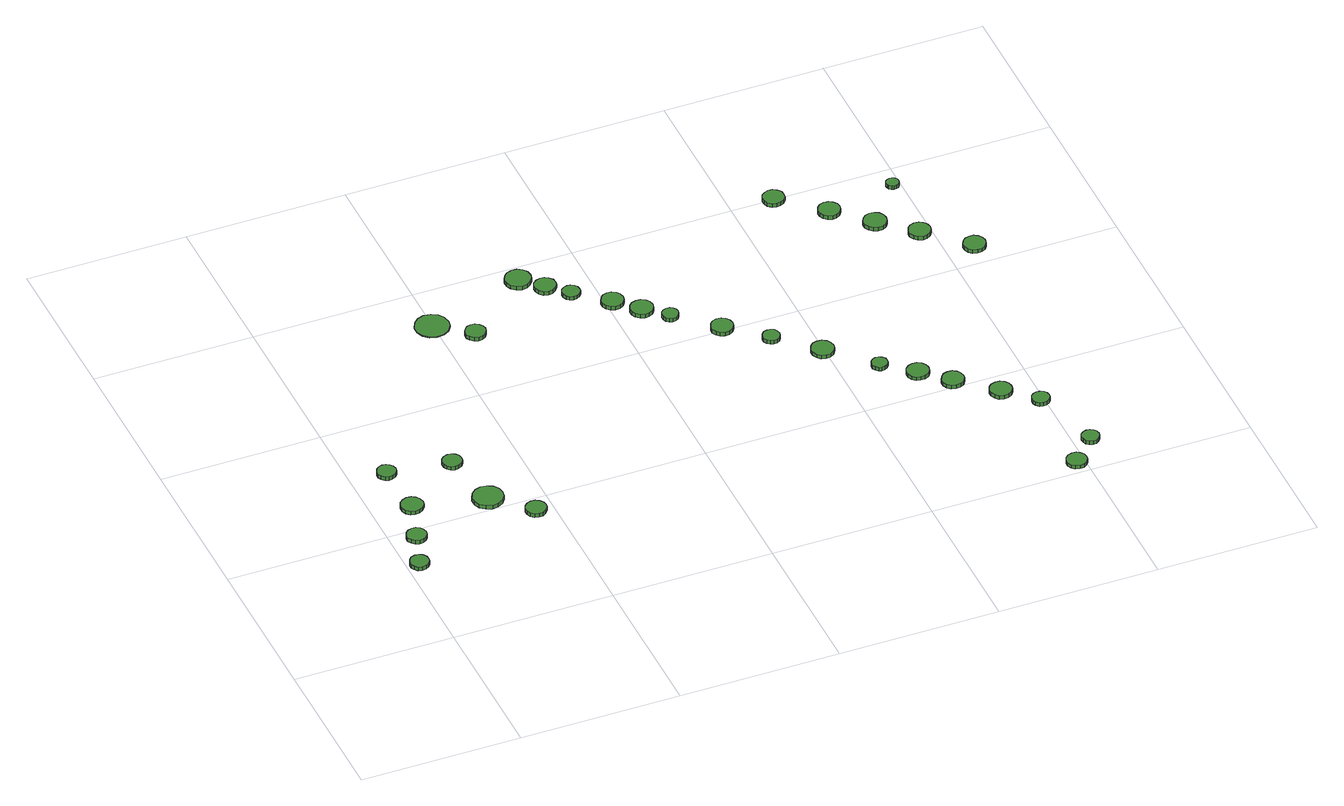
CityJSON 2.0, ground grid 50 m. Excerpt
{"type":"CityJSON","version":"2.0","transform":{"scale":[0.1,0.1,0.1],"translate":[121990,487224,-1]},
"CityObjects":{
"tree1":{"type":"SolitaryVegetationObject","attributes":{"function":"something"},"geometry":[{"type":"MultiSurface","lod":"1","boundaries":[[[0,1,2,3,4,5,6,7,8,9,10,11,12,13,14]],[[15,16,17,18,19,20,21,22,23,24,25,26,27,28,29]],[[0,29,28,1]],[[1,28,27,2]],[[2,27,26,3]],[[3,26,25,4]],[[4,25,24,5]],[[5,24,23,6]],[[6,23,22,7]],[[7,22,21,8]],[[8,21,20,9]],[[9,20,19,10]],[[10,19,18,11]],[[11,18,17,12]],[[12,17,16,13]],[[13,16,15,14]],[[14,15,29,0]]]}]},
"tree2":{"type":"SolitaryVegetationObject","attributes":{"function":"something"},"geometry":[{"type":"MultiSurface","lod":"1","boundaries":[[[30,31,32,33,34,35,36,37,38,39,40,41,42,43,44]],[[45,46,47,48,49,50,51,52,53,54,55,56,57,58,59]],[[30,59,58,31]],[[31,58,57,32]],[[32,57,56,33]],[[33,56,55,34]],[[34,55,54,35]],[[35,54,53,36]],[[36,53,52,37]],[[37,52,51,38]],[[38,51,50,39]],[[39,50,49,40]],[[40,49,48,41]],[[41,48,47,42]],[[42,47,46,43]],[[43,46,45,44]],[[44,45,59,30]]]}]},
"tree3":{"type":"SolitaryVegetationObject","attributes":{"function":"something"},"geometry":[{"type":"MultiSurface","lod":"1","boundaries":[[[60,61,62,63,64,65,66,67,68,69,70,71,72,73,74]],[[75,76,77,78,79,80,81,82,83,84,85,86,87,88,89]],[[60,89,88,61]],[[61,88,87,62]],[[62,87,86,63]],[[63,86,85,64]],[[64,85,84,65]],[[65,84,83,66]],[[66,83,82,67]],[[67,82,81,68]],[[68,81,80,69]],[[69,80,79,70]],[[70,79,78,71]],[[71,78,77,72]],[[72,77,76,73]],[[73,76,75,74]],[[74,75,89,60]]]}]},
"tree4":{"type":"SolitaryVegetationObject","attributes":{"function":"something"},"geometry":[{"type":"MultiSurface","lod":"1","boundaries":[[[90,91,92,93,94,95,96,97,98,99,100,101,102,103,104]],[[105,106,107,108,109,110,111,112,113,114,115,116,117,118,119]],[[90,119,118,91]],[[91,118,117,92]],[[92,117,116,93]],[[93,116,115,94]],[[94,115,114,95]],[[95,114,113,96]],[[96,113,112,97]],[[97,112,111,98]],[[98,111,110,99]],[[99,110,109,100]],[[100,109,108,101]],[[101,108,107,102]],[[102,107,106,103]],[[103,106,105,104]],[[104,105,119,90]]]}]},
"tree5":{"type":"SolitaryVegetationObject","attributes":{"function":"something"},"geometry":[{"type":"MultiSurface","lod":"1","boundaries":[[[120,121,122,123,124,125,126,127,128,129,130,131,132,133,134]],[[135,136,137,138,139,140,141,142,143,144,145,146,147,148,149]],[[120,149,148,121]],[[121,148,147,122]],[[122,147,146,123]],[[123,146,145,124]],[[124,145,144,125]],[[125,144,143,126]],[[126,143,142,127]],[[127,142,141,128]],[[128,141,140,129]],[[129,140,139,130]],[[130,139,138,131]],[[131,138,137,132]],[[132,137,136,133]],[[133,136,135,134]],[[134,135,149,120]]]}]},
"tree6":{"type":"SolitaryVegetationObject","attributes":{"function":"something"},"geometry":[{"type":"MultiSurface","lod":"1","boundaries":[[[150,151,152,153,154,155,156,157,158,159,160,161,162,163,164]],[[165,166,167,168,169,170,171,172,173,174,175,176,177,178,179]],[[150,179,178,151]],[[151,178,177,152]],[[152,177,176,153]],[[153,176,175,154]],[[154,175,174,155]],[[155,174,173,156]],[[156,173,172,157]],[[157,172,171,158]],[[158,171,170,159]],[[159,170,169,160]],[[160,169,168,161]],[[161,168,167,162]],[[162,167,166,163]],[[163,166,165,164]],[[164,165,179,150]]]}]},
"tree7":{"type":"SolitaryVegetationObject","attributes":{"function":"something"},"geometry":[{"type":"MultiSurface","lod":"1","boundaries":[[[180,181,182,183,184,185,186,187,188,189,190,191,192,193,194]],[[195,196,197,198,199,200,201,202,203,204,205,206,207,208,209]],[[180,209,208,181]],[[181,208,207,182]],[[182,207,206,183]],[[183,206,205,184]],[[184,205,204,185]],[[185,204,203,186]],[[186,203,202,187]],[[187,202,201,188]],[[188,201,200,189]],[[189,200,199,190]],[[190,199,198,191]],[[191,198,197,192]],[[192,197,196,193]],[[193,196,195,194]],[[194,195,209,180]]]}]},
"tree8":{"type":"SolitaryVegetationObject","attributes":{"function":"something"},"geometry":[{"type":"MultiSurface","lod":"1","boundaries":[[[210,211,212,213,214,215,216,217,218,219,220,221,222,223,224]],[[225,226,227,228,229,230,231,232,233,234,235,236,237,238,239]],[[210,239,238,211]],[[211,238,237,212]],[[212,237,236,213]],[[213,236,235,214]],[[214,235,234,215]],[[215,234,233,216]],[[216,233,232,217]],[[217,232,231,218]],[[218,231,230,219]],[[219,230,229,220]],[[220,229,228,221]],[[221,228,227,222]],[[222,227,226,223]],[[223,226,225,224]],[[224,225,239,210]]]}]},
"tree9":{"type":"SolitaryVegetationObject","attributes":{"function":"something"},"geometry":[{"type":"MultiSurface","lod":"1","boundaries":[[[240,241,242,243,244,245,246,247,248,249,250,251,252,253,254]],[[255,256,257,258,259,260,261,262,263,264,265,266,267,268,269]],[[240,269,268,241]],[[241,268,267,242]],[[242,267,266,243]],[[243,266,265,244]],[[244,265,264,245]],[[245,264,263,246]],[[246,263,262,247]],[[247,262,261,248]],[[248,261,260,249]],[[249,260,259,250]],[[250,259,258,251]],[[251,258,257,252]],[[252,257,256,253]],[[253,256,255,254]],[[254,255,269,240]]]}]},
"tree10":{"type":"SolitaryVegetationObject","attributes":{"function":"something"},"geometry":[{"type":"MultiSurface","lod":"1","boundaries":[[[270,271,272,273,274,275,276,277,278,279,280,281,282,283,284]],[[285,286,287,288,289,290,291,292,293,294,295,296,297,298,299]],[[270,299,298,271]],[[271,298,297,272]],[[272,297,296,273]],[[273,296,295,274]],[[274,295,294,275]],[[275,294,293,276]],[[276,293,292,277]],[[277,292,291,278]],[[278,291,290,279]],[[279,290,289,280]],[[280,289,288,281]],[[281,288,287,282]],[[282,287,286,283]],[[283,286,285,284]],[[284,285,299,270]]]}]},
"tree11":{"type":"SolitaryVegetationObject","attributes":{"function":"something"},"geometry":[{"type":"MultiSurface","lod":"1","boundaries":[[[300,301,302,303,304,305,306,307,308,309,310,311,312,313,314]],[[315,316,317,318,319,320,321,322,323,324,325,326,327,328,329]],[[300,329,328,301]],[[301,328,327,302]],[[302,327,326,303]],[[303,326,325,304]],[[304,325,324,305]],[[305,324,323,306]],[[306,323,322,307]],[[307,322,321,308]],[[308,321,320,309]],[[309,320,319,310]],[[310,319,318,311]],[[311,318,317,312]],[[312,317,316,313]],[[313,316,315,314]],[[314,315,329,300]]]}]},
"tree12":{"type":"SolitaryVegetationObject","attributes":{"function":"something"},"geometry":[{"type":"MultiSurface","lod":"1","boundaries":[[[330,331,332,333,334,335,336,337,338,339,340,341,342,343,344]],[[345,346,347,348,349,350,351,352,353,354,355,356,357,358,359]],[[330,359,358,331]],[[331,358,357,332]],[[332,357,356,333]],[[333,356,355,334]],[[334,355,354,335]],[[335,354,353,336]],[[336,353,352,337]],[[337,352,351,338]],[[338,351,350,339]],[[339,350,349,340]],[[340,349,348,341]],[[341,348,347,342]],[[342,347,346,343]],[[343,346,345,344]],[[344,345,359,330]]]}]},
"tree13":{"type":"SolitaryVegetationObject","attributes":{"function":"something"},"geometry":[{"type":"MultiSurface","lod":"1","boundaries":[[[360,361,362,363,364,365,366,367,368,369,370,371,372,373,374]],[[375,376,377,378,379,380,381,382,383,384,385,386,387,388,389]],[[360,389,388,361]],[[361,388,387,362]],[[362,387,386,363]],[[363,386,385,364]],[[364,385,384,365]],[[365,384,383,366]],[[366,383,382,367]],[[367,382,381,368]],[[368,381,380,369]],[[369,380,379,370]],[[370,379,378,371]],[[371,378,377,372]],[[372,377,376,373]],[[373,376,375,374]],[[374,375,389,360]]]}]},
"tree14":{"type":"SolitaryVegetationObject","attributes":{"function":"something"},"geometry":[{"type":"MultiSurface","lod":"1","boundaries":[[[390,391,392,393,394,395,396,397,398,399,400,401,402,403,404]],[[405,406,407,408,409,410,411,412,413,414,415,416,417,418,419]],[[390,419,418,391]],[[391,418,417,392]],[[392,417,416,393]],[[393,416,415,394]],[[394,415,414,395]],[[395,414,413,396]],[[396,413,412,397]],[[397,412,411,398]],[[398,411,410,399]],[[399,410,409,400]],[[400,409,408,401]],[[401,408,407,402]],[[402,407,406,403]],[[403,406,405,404]],[[404,405,419,390]]]}]},
"tree15":{"type":"SolitaryVegetationObject","attributes":{"function":"something"},"geometry":[{"type":"MultiSurface","lod":"1","boundaries":[[[420,421,422,423,424,425,426,427,428,429,430,431,432,433,434]],[[435,436,437,438,439,440,441,442,443,444,445,446,447,448,449]],[[420,449,448,421]],[[421,448,447,422]],[[422,447,446,423]],[[423,446,445,424]],[[424,445,444,425]],[[425,444,443,426]],[[426,443,442,427]],[[427,442,441,428]],[[428,441,440,429]],[[429,440,439,430]],[[430,439,438,431]],[[431,438,437,432]],[[432,437,436,433]],[[433,436,435,434]],[[434,435,449,420]]]}]},
"tree16":{"type":"SolitaryVegetationObject","attributes":{"function":"something"},"geometry":[{"type":"MultiSurface","lod":"1","boundaries":[[[450,451,452,453,454,455,456,457,458,459,460,461,462,463,464]],[[465,466,467,468,469,470,471,472,473,474,475,476,477,478,479]],[[450,479,478,451]],[[451,478,477,452]],[[452,477,476,453]],[[453,476,475,454]],[[454,475,474,455]],[[455,474,473,456]],[[456,473,472,457]],[[457,472,471,458]],[[458,471,470,459]],[[459,470,469,460]],[[460,469,468,461]],[[461,468,467,462]],[[462,467,466,463]],[[463,466,465,464]],[[464,465,479,450]]]}]},
"tree17":{"type":"SolitaryVegetationObject","attributes":{"function":"something"},"geometry":[{"type":"MultiSurface","lod":"1","boundaries":[[[480,481,482,483,484,485,486,487,488,489,490,491,492,493,494]],[[495,496,497,498,499,500,501,502,503,504,505,506,507,508,509]],[[480,509,508,481]],[[481,508,507,482]],[[482,507,506,483]],[[483,506,505,484]],[[484,505,504,485]],[[485,504,503,486]],[[486,503,502,487]],[[487,502,501,488]],[[488,501,500,489]],[[489,500,499,490]],[[490,499,498,491]],[[491,498,497,492]],[[492,497,496,493]],[[493,496,495,494]],[[494,495,509,480]]]}]},
"tree18":{"type":"SolitaryVegetationObject","attributes":{"function":"something"},"geometry":[{"type":"MultiSurface","lod":"1","boundaries":[[[510,511,512,513,514,515,516,517,518,519,520,521,522,523,524]],[[525,526,527,528,529,530,531,532,533,534,535,536,537,538,539]],[[510,539,538,511]],[[511,538,537,512]],[[512,537,536,513]],[[513,536,535,514]],[[514,535,534,515]],[[515,534,533,516]],[[516,533,532,517]],[[517,532,531,518]],[[518,531,530,519]],[[519,530,529,520]],[[520,529,528,521]],[[521,528,527,522]],[[522,527,526,523]],[[523,526,525,524]],[[524,525,539,510]]]}]},
"tree19":{"type":"SolitaryVegetationObject","attributes":{"function":"something"},"geometry":[{"type":"MultiSurface","lod":"1","boundaries":[[[540,541,542,543,544,545,546,547,548,549,550,551,552,553,554]],[[555,556,557,558,559,560,561,562,563,564,565,566,567,568,569]],[[540,569,568,541]],[[541,568,567,542]],[[542,567,566,543]],[[543,566,565,544]],[[544,565,564,545]],[[545,564,563,546]],[[546,563,562,547]],[[547,562,561,548]],[[548,561,560,549]],[[549,560,559,550]],[[550,559,558,551]],[[551,558,557,552]],[[552,557,556,553]],[[553,556,555,554]],[[554,555,569,540]]]}]},
"tree20":{"type":"SolitaryVegetationObject","attributes":{"function":"something"},"geometry":[{"type":"MultiSurface","lod":"1","boundaries":[[[570,571,572,573,574,575,576,577,578,579,580,581,582,583,584]],[[585,586,587,588,589,590,591,592,593,594,595,596,597,598,599]],[[570,599,598,571]],[[571,598,597,572]],[[572,597,596,573]],[[573,596,595,574]],[[574,595,594,575]],[[575,594,593,576]],[[576,593,592,577]],[[577,592,591,578]],[[578,591,590,579]],[[579,590,589,580]],[[580,589,588,581]],[[581,588,587,582]],[[582,587,586,583]],[[583,586,585,584]],[[584,585,599,570]]]}]},
"tree21":{"type":"SolitaryVegetationObject","attributes":{"function":"something"},"geometry":[{"type":"MultiSurface","lod":"1","boundaries":[[[600,601,602,603,604,605,606,607,608,609,610,611,612,613,614]],[[615,616,617,618,619,620,621,622,623,624,625,626,627,628,629]],[[600,629,628,601]],[[601,628,627,602]],[[602,627,626,603]],[[603,626,625,604]],[[604,625,624,605]],[[605,624,623,606]],[[606,623,622,607]],[[607,622,621,608]],[[608,621,620,609]],[[609,620,619,610]],[[610,619,618,611]],[[611,618,617,612]],[[612,617,616,613]],[[613,616,615,614]],[[614,615,629,600]]]}]},
"tree22":{"type":"SolitaryVegetationObject","attributes":{"function":"something"},"geometry":[{"type":"MultiSurface","lod":"1","boundaries":[[[630,631,632,633,634,635,636,637,638,639,640,641,642,643,644]],[[645,646,647,648,649,650,651,652,653,654,655,656,657,658,659]],[[630,659,658,631]],[[631,658,657,632]],[[632,657,656,633]],[[633,656,655,634]],[[634,655,654,635]],[[635,654,653,636]],[[636,653,652,637]],[[637,652,651,638]],[[638,651,650,639]],[[639,650,649,640]],[[640,649,648,641]],[[641,648,647,642]],[[642,647,646,643]],[[643,646,645,644]],[[644,645,659,630]]]}]},
"tree23":{"type":"SolitaryVegetationObject","attributes":{"function":"something"},"geometry":[{"type":"MultiSurface","lod":"1","boundaries":[[[660,661,662,663,664,665,666,667,668,669,670,671,672,673,674]],[[675,676,677,678,679,680,681,682,683,684,685,686,687,688,689]],[[660,689,688,661]],[[661,688,687,662]],[[662,687,686,663]],[[663,686,685,664]],[[664,685,684,665]],[[665,684,683,666]],[[666,683,682,667]],[[667,682,681,668]],[[668,681,680,669]],[[669,680,679,670]],[[670,679,678,671]],[[671,678,677,672]],[[672,677,676,673]],[[673,676,675,674]],[[674,675,689,660]]]}]},
"tree24":{"type":"SolitaryVegetationObject","attributes":{"function":"something"},"geometry":[{"type":"MultiSurface","lod":"1","boundaries":[[[690,691,692,693,694,695,696,697,698,699,700,701,702,703,704]],[[705,706,707,708,709,710,711,712,713,714,715,716,717,718,719]],[[690,719,718,691]],[[691,718,717,692]],[[692,717,716,693]],[[693,716,715,694]],[[694,715,714,695]],[[695,714,713,696]],[[696,713,712,697]],[[697,712,711,698]],[[698,711,710,699]],[[699,710,709,700]],[[700,709,708,701]],[[701,708,707,702]],[[702,707,706,703]],[[703,706,705,704]],[[704,705,719,690]]]}]},
"tree25":{"type":"SolitaryVegetationObject","attributes":{"function":"something"},"geometry":[{"type":"MultiSurface","lod":"1","boundaries":[[[720,721,722,723,724,725,726,727,728,729,730,731,732,733,734]],[[735,736,737,738,739,740,741,742,743,744,745,746,747,748,749]],[[720,749,748,721]],[[721,748,747,722]],[[722,747,746,723]],[[723,746,745,724]],[[724,745,744,725]],[[725,744,743,726]],[[726,743,742,727]],[[727,742,741,728]],[[728,741,740,729]],[[729,740,739,730]],[[730,739,738,731]],[[731,738,737,732]],[[732,737,736,733]],[[733,736,735,734]],[[734,735,749,720]]]}]},
"tree26":{"type":"SolitaryVegetationObject","attributes":{"function":"something"},"geometry":[{"type":"MultiSurface","lod":"1","boundaries":[[[750,751,752,753,754,755,756,757,758,759,760,761,762,763,764]],[[765,766,767,768,769,770,771,772,773,774,775,776,777,778,779]],[[750,779,778,751]],[[751,778,777,752]],[[752,777,776,753]],[[753,776,775,754]],[[754,775,774,755]],[[755,774,773,756]],[[756,773,772,757]],[[757,772,771,758]],[[758,771,770,759]],[[759,770,769,760]],[[760,769,768,761]],[[761,768,767,762]],[[762,767,766,763]],[[763,766,765,764]],[[764,765,779,750]]]}]},
"tree27":{"type":"SolitaryVegetationObject","attributes":{"function":"something"},"geometry":[{"type":"MultiSurface","lod":"1","boundaries":[[[780,781,782,783,784,785,786,787,788,789,790,791,792,793,794]],[[795,796,797,798,799,800,801,802,803,804,805,806,807,808,809]],[[780,809,808,781]],[[781,808,807,782]],[[782,807,806,783]],[[783,806,805,784]],[[784,805,804,785]],[[785,804,803,786]],[[786,803,802,787]],[[787,802,801,788]],[[788,801,800,789]],[[789,800,799,790]],[[790,799,798,791]],[[791,798,797,792]],[[792,797,796,793]],[[793,796,795,794]],[[794,795,809,780]]]}]},
"tree28":{"type":"SolitaryVegetationObject","attributes":{"function":"something"},"geometry":[{"type":"MultiSurface","lod":"1","boundaries":[[[810,811,812,813,814,815,816,817,818,819,820,821,822,823,824]],[[825,826,827,828,829,830,831,832,833,834,835,836,837,838,839]],[[810,839,838,811]],[[811,838,837,812]],[[812,837,836,813]],[[813,836,835,814]],[[814,835,834,815]],[[815,834,833,816]],[[816,833,832,817]],[[817,832,831,818]],[[818,831,830,819]],[[819,830,829,820]],[[820,829,828,821]],[[821,828,827,822]],[[822,827,826,823]],[[823,826,825,824]],[[824,825,839,810]]]}]},
"tree29":{"type":"SolitaryVegetationObject","attributes":{"function":"something"},"geometry":[{"type":"MultiSurface","lod":"1","boundaries":[[[840,841,842,843,844,845,846,847,848,849,850,851,852,853,854]],[[855,856,857,858,859,860,861,862,863,864,865,866,867,868,869]],[[840,869,868,841]],[[841,868,867,842]],[[842,867,866,843]],[[843,866,865,844]],[[844,865,864,845]],[[845,864,863,846]],[[846,863,862,847]],[[847,862,861,848]],[[848,861,860,849]],[[849,860,859,850]],[[850,859,858,851]],[[851,858,857,852]],[[852,857,856,853]],[[853,856,855,854]],[[854,855,869,840]]]}]},
"tree30":{"type":"SolitaryVegetationObject","attributes":{"function":"something"},"geometry":[{"type":"MultiSurface","lod":"1","boundaries":[[[870,871,872,873,874,875,876,877,878,879,880,881,882,883,884]],[[885,886,887,888,889,890,891,892,893,894,895,896,897,898,899]],[[870,899,898,871]],[[871,898,897,872]],[[872,897,896,873]],[[873,896,895,874]],[[874,895,894,875]],[[875,894,893,876]],[[876,893,892,877]],[[877,892,891,878]],[[878,891,890,879]],[[879,890,889,880]],[[880,889,888,881]],[[881,888,887,882]],[[882,887,886,883]],[[883,886,885,884]],[[884,885,899,870]]]}]},
"tree31":{"type":"SolitaryVegetationObject","attributes":{"function":"something"},"geometry":[{"type":"MultiSurface","lod":"1","boundaries":[[[900,901,902,903,904,905,906,907,908,909,910,911,912,913,914]],[[915,916,917,918,919,920,921,922,923,924,925,926,927,928,929]],[[900,929,928,901]],[[901,928,927,902]],[[902,927,926,903]],[[903,926,925,904]],[[904,925,924,905]],[[905,924,923,906]],[[906,923,922,907]],[[907,922,921,908]],[[908,921,920,909]],[[909,920,919,910]],[[910,919,918,911]],[[911,918,917,912]],[[912,917,916,913]],[[913,916,915,914]],[[914,915,929,900]]]}]}
},
"vertices":[
[67,346,24],[65,358,24],[58,368,24],[47,374,24],[35,375,24],[23,371,24],[14,363,24],[9,352,24],[9,340,24],[14,329,24],[23,320,24],[35,317,24],[47,318,24],[58,324,24],[65,334,24],[65,334,11],[58,324,11],[47,318,11],[35,317,11],[23,320,11],[14,329,11],[9,340,11],[9,352,11],[14,363,11],[23,371,11],[35,375,11],[47,374,11],[58,368,11],[65,358,11],[67,346,11],
[109,464,23],[106,476,23],[99,486,23],[88,493,23],[75,494,23],[63,490,23],[54,482,23],[48,470,23],[48,457,23],[54,446,23],[63,437,23],[75,433,23],[88,435,23],[99,441,23],[106,451,23],[106,451,10],[99,441,10],[88,435,10],[75,433,10],[63,437,10],[54,446,10],[48,457,10],[48,470,10],[54,482,10],[63,490,10],[75,494,10],[88,493,10],[99,486,10],[106,476,10],[109,464,10],
[153,592,26],[150,606,26],[141,618,26],[129,625,26],[114,627,26],[101,622,26],[90,613,26],[84,600,26],[84,585,26],[90,572,26],[101,562,26],[114,558,26],[129,560,26],[141,567,26],[150,578,26],[150,578,14],[141,567,14],[129,560,14],[114,558,14],[101,562,14],[90,572,14],[84,585,14],[84,600,14],[90,613,14],[101,622,14],[114,627,14],[129,625,14],[141,618,14],[150,606,14],[153,592,14],
[138,761,28],[135,772,28],[128,782,28],[117,788,28],[105,790,28],[94,786,28],[85,778,28],[80,767,28],[80,754,28],[85,743,28],[94,735,28],[105,731,28],[117,733,28],[128,739,28],[135,749,28],[135,749,15],[128,739,15],[117,733,15],[105,731,15],[94,735,15],[85,743,15],[80,754,15],[80,767,15],[85,778,15],[94,786,15],[105,790,15],[117,788,15],[128,782,15],[135,772,15],[138,761,15],
[382,542,27],[378,561,27],[366,577,27],[349,586,27],[330,588,27],[312,582,27],[297,569,27],[289,552,27],[289,532,27],[297,515,27],[312,502,27],[330,496,27],[349,498,27],[366,507,27],[378,523,27],[378,523,14],[366,507,14],[349,498,14],[330,496,14],[312,502,14],[297,515,14],[289,532,14],[289,552,14],[297,569,14],[312,582,14],[330,588,14],[349,586,14],[366,577,14],[378,561,14],[382,542,14],
[332,730,29],[329,743,29],[322,753,29],[311,759,29],[298,760,29],[286,756,29],[277,748,29],[272,737,29],[272,724,29],[277,713,29],[286,704,29],[298,700,29],[311,702,29],[322,708,29],[329,718,29],[329,718,17],[322,708,17],[311,702,17],[298,700,17],[286,704,17],[277,713,17],[272,724,17],[272,737,17],[277,748,17],[286,756,17],[298,760,17],[311,759,17],[322,753,17],[329,743,17],[332,730,17],
[478,447,21],[475,460,21],[467,470,21],[456,477,21],[443,478,21],[430,474,21],[420,465,21],[415,453,21],[415,440,21],[420,428,21],[430,419,21],[443,415,21],[456,416,21],[467,423,21],[475,434,21],[475,434,8],[467,423,8],[456,416,8],[443,415,8],[430,419,8],[420,428,8],[415,440,8],[415,453,8],[420,465,8],[430,474,8],[443,478,8],[456,477,8],[467,470,8],[475,460,8],[478,447,8],
[549,1343,12],[544,1365,12],[532,1382,12],[513,1393,12],[491,1396,12],[470,1389,12],[454,1374,12],[445,1354,12],[445,1332,12],[454,1312,12],[470,1297,12],[491,1291,12],[513,1293,12],[532,1304,12],[544,1322,12],[544,1322,9],[532,1304,9],[513,1293,9],[491,1291,9],[470,1297,9],[454,1312,9],[445,1332,9],[445,1354,9],[454,1374,9],[470,1389,9],[491,1396,9],[513,1393,9],[532,1382,9],[544,1365,9],[549,1343,9],
[627,1255,28],[624,1267,28],[616,1278,28],[605,1285,28],[592,1286,28],[579,1282,28],[570,1273,28],[564,1261,28],[564,1248,28],[570,1236,28],[579,1227,28],[592,1223,28],[605,1225,28],[616,1231,28],[624,1242,28],[624,1242,15],[616,1231,15],[605,1225,15],[592,1223,15],[579,1227,15],[570,1236,15],[564,1248,15],[564,1261,15],[570,1273,15],[579,1282,15],[592,1286,15],[605,1285,15],[616,1278,15],[624,1267,15],[627,1255,15],
[843,1432,27],[840,1449,27],[830,1462,27],[816,1471,27],[799,1472,27],[783,1467,27],[771,1456,27],[764,1441,27],[764,1424,27],[771,1409,27],[783,1398,27],[799,1392,27],[816,1394,27],[830,1403,27],[840,1416,27],[840,1416,14],[830,1403,14],[816,1394,14],[799,1392,14],[783,1398,14],[771,1409,14],[764,1424,14],[764,1441,14],[771,1456,14],[783,1467,14],[799,1472,14],[816,1471,14],[830,1462,14],[840,1449,14],[843,1432,14],
[897,1375,26],[895,1389,26],[886,1400,26],[875,1407,26],[861,1408,26],[848,1404,26],[837,1395,26],[832,1382,26],[832,1368,26],[837,1356,26],[848,1346,26],[861,1342,26],[875,1344,26],[886,1351,26],[895,1362,26],[895,1362,13],[886,1351,13],[875,1344,13],[861,1342,13],[848,1346,13],[837,1356,13],[832,1368,13],[832,1382,13],[837,1395,13],[848,1404,13],[861,1408,13],[875,1407,13],[886,1400,13],[895,1389,13],[897,1375,13],
[950,1320,25],[948,1332,25],[941,1341,25],[931,1346,25],[920,1348,25],[909,1344,25],[900,1336,25],[896,1326,25],[896,1315,25],[900,1304,25],[909,1296,25],[920,1293,25],[931,1294,25],[941,1300,25],[948,1309,25],[948,1309,13],[941,1300,13],[931,1294,13],[920,1293,13],[909,1296,13],[900,1304,13],[896,1315,13],[896,1326,13],[900,1336,13],[909,1344,13],[920,1348,13],[931,1346,13],[941,1341,13],[948,1332,13],[950,1320,13],
[1051,1236,27],[1048,1250,27],[1040,1261,27],[1028,1269,27],[1014,1270,27],[1000,1266,27],[990,1256,27],[984,1243,27],[984,1229,27],[990,1216,27],[1000,1207,27],[1014,1202,27],[1028,1204,27],[1040,1211,27],[1048,1222,27],[1048,1222,14],[1040,1211,14],[1028,1204,14],[1014,1202,14],[1000,1207,14],[990,1216,14],[984,1229,14],[984,1243,14],[990,1256,14],[1000,1266,14],[1014,1270,14],[1028,1269,14],[1040,1261,14],[1048,1250,14],[1051,1236,14],
[1117,1171,26],[1114,1186,26],[1105,1198,26],[1092,1205,26],[1078,1206,26],[1064,1202,26],[1053,1192,26],[1047,1179,26],[1047,1164,26],[1053,1151,26],[1064,1141,26],[1078,1136,26],[1092,1138,26],[1105,1145,26],[1114,1157,26],[1114,1157,13],[1105,1145,13],[1092,1138,13],[1078,1136,13],[1064,1141,13],[1053,1151,13],[1047,1164,13],[1047,1179,13],[1053,1192,13],[1064,1202,13],[1078,1206,13],[1092,1205,13],[1105,1198,13],[1114,1186,13],[1117,1171,13],
[1173,1115,25],[1171,1125,25],[1165,1134,25],[1156,1139,25],[1145,1140,25],[1135,1137,25],[1127,1130,25],[1123,1120,25],[1123,1110,25],[1127,1100,25],[1135,1093,25],[1145,1090,25],[1156,1091,25],[1165,1096,25],[1171,1105,25],[1171,1105,12],[1165,1096,12],[1156,1091,12],[1145,1090,12],[1135,1093,12],[1127,1100,12],[1123,1110,12],[1123,1120,12],[1127,1130,12],[1135,1137,12],[1145,1140,12],[1156,1139,12],[1165,1134,12],[1171,1125,12],[1173,1115,12],
[1298,1005,25],[1295,1019,25],[1287,1031,25],[1275,1038,25],[1261,1039,25],[1247,1035,25],[1237,1025,25],[1231,1012,25],[1231,998,25],[1237,985,25],[1247,976,25],[1261,972,25],[1275,973,25],[1287,980,25],[1295,992,25],[1295,992,12],[1287,980,12],[1275,973,12],[1261,972,12],[1247,976,12],[1237,985,12],[1231,998,12],[1231,1012,12],[1237,1025,12],[1247,1035,12],[1261,1039,12],[1275,1038,12],[1287,1031,12],[1295,1019,12],[1298,1005,12],
[1405,909,25],[1402,920,25],[1396,929,25],[1386,934,25],[1375,935,25],[1365,932,25],[1357,924,25],[1352,914,25],[1352,903,25],[1357,893,25],[1365,886,25],[1375,883,25],[1386,884,25],[1396,889,25],[1402,898,25],[1402,898,12],[1396,889,12],[1386,884,12],[1375,883,12],[1365,886,12],[1357,893,12],[1352,903,12],[1352,914,12],[1357,924,12],[1365,932,12],[1375,935,12],[1386,934,12],[1396,929,12],[1402,920,12],[1405,909,12],
[1528,798,24],[1525,812,24],[1517,824,24],[1504,832,24],[1489,833,24],[1475,829,24],[1465,819,24],[1459,805,24],[1459,791,24],[1465,777,24],[1475,767,24],[1489,763,24],[1504,764,24],[1517,772,24],[1525,784,24],[1525,784,12],[1517,772,12],[1504,764,12],[1489,763,12],[1475,767,12],[1465,777,12],[1459,791,12],[1459,805,12],[1465,819,12],[1475,829,12],[1489,833,12],[1504,832,12],[1517,824,12],[1525,812,12],[1528,798,12],
[1644,673,25],[1642,683,25],[1635,691,25],[1627,696,25],[1616,697,25],[1607,694,25],[1599,687,25],[1595,678,25],[1595,667,25],[1599,658,25],[1607,651,25],[1616,648,25],[1627,649,25],[1635,654,25],[1642,662,25],[1642,662,12],[1635,654,12],[1627,649,12],[1616,648,12],[1607,651,12],[1599,658,12],[1595,667,12],[1595,678,12],[1599,687,12],[1607,694,12],[1616,697,12],[1627,696,12],[1635,691,12],[1642,683,12],[1644,673,12],
[1741,596,25],[1738,610,25],[1730,622,25],[1717,629,25],[1703,630,25],[1690,626,25],[1679,616,25],[1674,603,25],[1674,589,25],[1679,576,25],[1690,567,25],[1703,563,25],[1717,564,25],[1730,571,25],[1738,582,25],[1738,582,13],[1730,571,13],[1717,564,13],[1703,563,13],[1690,567,13],[1679,576,13],[1674,589,13],[1674,603,13],[1679,616,13],[1690,626,13],[1703,630,13],[1717,629,13],[1730,622,13],[1738,610,13],[1741,596,13],
[1820,522,25],[1817,536,25],[1809,548,25],[1797,555,25],[1783,556,25],[1769,552,25],[1759,542,25],[1753,529,25],[1753,515,25],[1759,502,25],[1769,493,25],[1783,489,25],[1797,490,25],[1809,497,25],[1817,509,25],[1817,509,12],[1809,497,12],[1797,490,12],[1783,489,12],[1769,493,12],[1759,502,12],[1753,515,12],[1753,529,12],[1759,542,12],[1769,552,12],[1783,556,12],[1797,555,12],[1809,548,12],[1817,536,12],[1820,522,12],
[2002,36,29],[2000,49,29],[1992,59,29],[1981,66,29],[1968,67,29],[1955,63,29],[1945,54,29],[1940,42,29],[1940,29,29],[1945,18,29],[1955,9,29],[1968,5,29],[1981,6,29],[1992,13,29],[2000,23,29],[2000,23,17],[1992,13,17],[1981,6,17],[1968,5,17],[1955,9,17],[1945,18,17],[1940,29,17],[1940,42,17],[1945,54,17],[1955,63,17],[1968,67,17],[1981,66,17],[1992,59,17],[2000,49,17],[2002,36,17],
[1929,424,26],[1926,437,26],[1918,449,26],[1906,456,26],[1892,457,26],[1878,453,26],[1868,444,26],[1862,431,26],[1862,417,26],[1868,404,26],[1878,394,26],[1892,390,26],[1906,391,26],[1918,398,26],[1926,410,26],[1926,410,13],[1918,398,13],[1906,391,13],[1892,390,13],[1878,394,13],[1868,404,13],[1862,417,13],[1862,431,13],[1868,444,13],[1878,453,13],[1892,457,13],[1906,456,13],[1918,449,13],[1926,437,13],[1929,424,13],
[1664,1495,24],[1662,1508,24],[1653,1519,24],[1641,1526,24],[1628,1528,24],[1615,1523,24],[1604,1514,24],[1599,1502,24],[1599,1488,24],[1604,1475,24],[1615,1466,24],[1628,1462,24],[1641,1463,24],[1653,1470,24],[1662,1481,24],[1662,1481,11],[1653,1470,11],[1641,1463,11],[1628,1462,11],[1615,1466,11],[1604,1475,11],[1599,1488,11],[1599,1502,11],[1604,1514,11],[1615,1523,11],[1628,1528,11],[1641,1526,11],[1653,1519,11],[1662,1508,11],[1664,1495,11],
[2076,120,30],[2074,131,30],[2067,140,30],[2057,146,30],[2046,147,30],[2035,143,30],[2027,136,30],[2023,126,30],[2023,114,30],[2027,104,30],[2035,97,30],[2046,93,30],[2057,94,30],[2067,100,30],[2074,109,30],[2074,109,17],[2067,100,17],[2057,94,17],[2046,93,17],[2035,97,17],[2027,104,17],[2023,114,17],[2023,126,17],[2027,136,17],[2035,143,17],[2046,147,17],[2057,146,17],[2067,140,17],[2074,131,17],[2076,120,17],
[2012,340,29],[2010,351,29],[2003,360,29],[1993,365,29],[1982,366,29],[1972,363,29],[1963,355,29],[1959,345,29],[1959,334,29],[1963,324,29],[1972,316,29],[1982,313,29],[1993,314,29],[2003,320,29],[2010,329,29],[2010,329,16],[2003,320,16],[1993,314,16],[1982,313,16],[1972,316,16],[1963,324,16],[1959,334,16],[1959,345,16],[1963,355,16],[1972,363,16],[1982,366,16],[1993,365,16],[2003,360,16],[2010,351,16],[2012,340,16],
[1791,1378,26],[1788,1392,26],[1780,1403,26],[1768,1410,26],[1754,1412,26],[1740,1408,26],[1730,1398,26],[1724,1385,26],[1724,1371,26],[1730,1358,26],[1740,1349,26],[1754,1344,26],[1768,1346,26],[1780,1353,26],[1788,1364,26],[1788,1364,13],[1780,1353,13],[1768,1346,13],[1754,1344,13],[1740,1349,13],[1730,1358,13],[1724,1371,13],[1724,1385,13],[1730,1398,13],[1740,1408,13],[1754,1412,13],[1768,1410,13],[1780,1403,13],[1788,1392,13],[1791,1378,13],
[1895,1281,25],[1892,1295,25],[1884,1307,25],[1871,1314,25],[1856,1316,25],[1842,1311,25],[1831,1301,25],[1825,1288,25],[1825,1273,25],[1831,1260,25],[1842,1250,25],[1856,1246,25],[1871,1247,25],[1884,1254,25],[1892,1266,25],[1892,1266,12],[1884,1254,12],[1871,1247,12],[1856,1246,12],[1842,1250,12],[1831,1260,12],[1825,1273,12],[1825,1288,12],[1831,1301,12],[1842,1311,12],[1856,1316,12],[1871,1314,12],[1884,1307,12],[1892,1295,12],[1895,1281,12],
[1996,1191,25],[1993,1205,25],[1985,1216,25],[1973,1223,25],[1959,1225,25],[1945,1220,25],[1935,1211,25],[1929,1198,25],[1929,1184,25],[1935,1171,25],[1945,1162,25],[1959,1157,25],[1973,1159,25],[1985,1166,25],[1993,1177,25],[1993,1177,12],[1985,1166,12],[1973,1159,12],[1959,1157,12],[1945,1162,12],[1935,1171,12],[1929,1184,12],[1929,1198,12],[1935,1211,12],[1945,1220,12],[1959,1225,12],[1973,1223,12],[1985,1216,12],[1993,1205,12],[1996,1191,12],
[1993,1421,26],[1992,1429,26],[1987,1436,26],[1980,1440,26],[1972,1440,26],[1964,1438,26],[1958,1433,26],[1955,1425,26],[1955,1417,26],[1958,1410,26],[1964,1405,26],[1972,1402,26],[1980,1403,26],[1987,1407,26],[1992,1413,26],[1992,1413,13],[1987,1407,13],[1980,1403,13],[1972,1402,13],[1964,1405,13],[1958,1410,13],[1955,1417,13],[1955,1425,13],[1958,1433,13],[1964,1438,13],[1972,1440,13],[1980,1440,13],[1987,1436,13],[1992,1429,13],[1993,1421,13],
[2120,1076,23],[2117,1089,23],[2109,1101,23],[2097,1108,23],[2082,1109,23],[2069,1105,23],[2059,1096,23],[2053,1083,23],[2053,1069,23],[2059,1056,23],[2069,1046,23],[2082,1042,23],[2097,1043,23],[2109,1050,23],[2117,1062,23],[2117,1062,10],[2109,1050,10],[2097,1043,10],[2082,1042,10],[2069,1046,10],[2059,1056,10],[2053,1069,10],[2053,1083,10],[2059,1096,10],[2069,1105,10],[2082,1109,10],[2097,1108,10],[2109,1101,10],[2117,1089,10],[2120,1076,10]
]}
